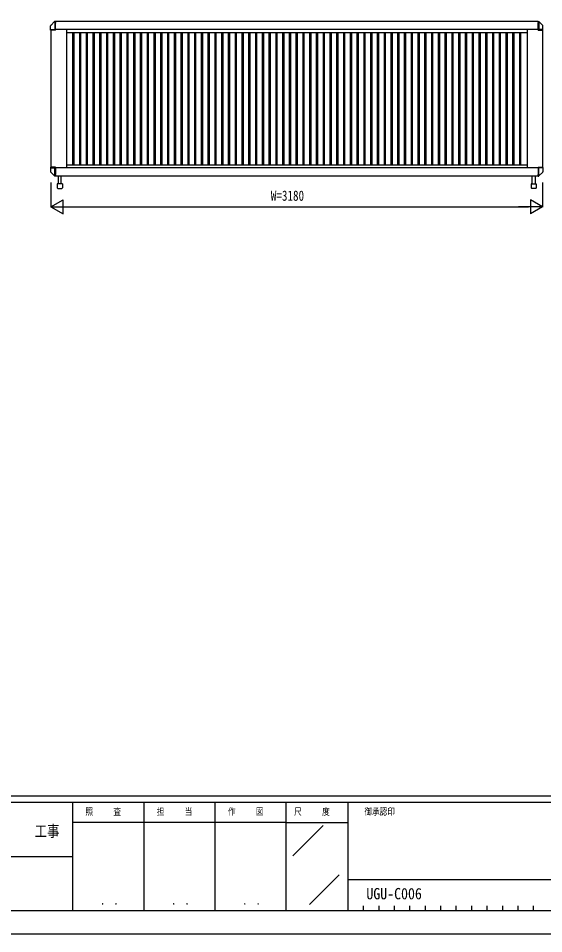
# Model space of a CAD drawing. Units: millimetres, scale not verified. Extents: x -8410 to 8410, y -5940 to 5940.
# Drawn here: x 2239 to 5637, y -5940 to -16 of the extents above; entities that cross this region are included whole.
import ezdxf
from ezdxf.enums import TextEntityAlignment as Align

# ---------------------------------------------------------------- set-up
doc = ezdxf.new("R2010")
doc.units = ezdxf.units.MM
doc.header["$LTSCALE"] = 30
for name, color, linetype in [('0-1_USER1', 3, 'Continuous'), ('0-2_YKK_A1', 4, 'Continuous'), ('0-3_YKK_D', 6, 'Continuous'), ('0-4_YKK_ZWAK', 7, 'Continuous')]:
    doc.layers.add(name, color=color, linetype=linetype)
doc.styles.add('ＭＳ ゴシック', font='')
doc.styles.get('ＭＳ ゴシック').set_extended_font_data('MS Gothic')

msp = doc.modelspace()

# ---------------------------------------------------------------- linework, layer by layer
at = {"layer": '0-2_YKK_A1'}
for p, q in [((2473.34, -36.86), (2448.26, -61.69)), ((2473.36, -36.87), (2473.36, -36.89)), ((2474.32, -36.16), (2474.32, -72.71)), ((2479.04, -35.91), (2474.99, -36.12)), ((2474.99, -36.16), (2474.99, -36.14)), ((2479.04, -41.84), (2479.04, -35.91)), ((5601.04, -36.21), (2479.04, -36.21)), ((2479.04, -41.84), (2479.04, -46.54)), ((2479.04, -72.71), (2479.04, -46.54)), ((5601.04, -35.91), (5605.09, -36.12)), ((5601.04, -41.84), (5601.04, -35.91)), ((5601.04, -41.84), (5601.04, -46.54)), ((5601.04, -72.71), (5601.04, -46.54)), ((5605.09, -36.16), (5605.09, -36.14)), ((5605.76, -36.16), (5605.76, -72.71)), ((5606.72, -36.87), (5606.72, -36.89)), ((5606.74, -36.86), (5631.82, -61.69)), ((2447.54, -70.48), (2447.54, -63.45)), ((2447.54, -80.63), (2447.54, -70.48)), ((2447.54, -88.21), (2447.54, -80.63)), ((2447.54, -92.21), (2447.54, -88.21)), ((2447.54, -88.21), (2473.95, -88.21)), ((2449.4, -93.21), (2448.54, -93.21)), ((2479.04, -93.21), (2449.4, -93.21)), ((2450.04, -93.21), (2450.04, -979.21)), ((2474.13, -88.21), (2473.95, -88.21)), ((2474.13, -88.21), (2479.04, -88.21)), ((2479.04, -88.21), (2479.04, -72.71)), ((5601.04, -88.21), (2479.04, -88.21)), ((2479.04, -92.21), (2479.04, -88.21)), ((2479.04, -92.21), (2479.04, -93.21)), ((2550.04, -88.21), (2550.04, -985.21)), ((2550.04, -108.21), (5530.04, -108.21)), ((2589.64, -108.21), (2589.64, -964.21)), ((2599.64, -964.21), (2599.64, -108.21)), ((2633.44, -108.21), (2633.44, -964.21)), ((2643.44, -964.21), (2643.44, -108.21)), ((2677.24, -108.21), (2677.24, -964.21)), ((2687.24, -964.21), (2687.24, -108.21)), ((2721.04, -108.21), (2721.04, -964.21)), ((2731.04, -964.21), (2731.04, -108.21)), ((2764.84, -108.21), (2764.84, -964.21)), ((2774.84, -964.21), (2774.84, -108.21)), ((2808.64, -108.21), (2808.64, -964.21)), ((2818.64, -964.21), (2818.64, -108.21)), ((2852.44, -108.21), (2852.44, -964.21)), ((2862.44, -964.21), (2862.44, -108.21)), ((2896.24, -108.21), (2896.24, -964.21)), ((2906.24, -964.21), (2906.24, -108.21)), ((2940.04, -108.21), (2940.04, -964.21)), ((2950.04, -964.21), (2950.04, -108.21)), ((2983.84, -108.21), (2983.84, -964.21)), ((2993.84, -964.21), (2993.84, -108.21)), ((3027.64, -108.21), (3027.64, -964.21)), ((3037.64, -964.21), (3037.64, -108.21)), ((3071.44, -108.21), (3071.44, -964.21)), ((3081.44, -964.21), (3081.44, -108.21)), ((3115.24, -108.21), (3115.24, -964.21)), ((3125.24, -964.21), (3125.24, -108.21)), ((3159.04, -108.21), (3159.04, -964.21)), ((3169.04, -964.21), (3169.04, -108.21)), ((3202.84, -108.21), (3202.84, -964.21)), ((3212.84, -964.21), (3212.84, -108.21)), ((3246.64, -108.21), (3246.64, -964.21)), ((3256.64, -964.21), (3256.64, -108.21)), ((3290.44, -108.21), (3290.44, -964.21)), ((3300.44, -964.21), (3300.44, -108.21)), ((3334.24, -108.21), (3334.24, -964.21)), ((3344.24, -964.21), (3344.24, -108.21)), ((3378.04, -108.21), (3378.04, -964.21)), ((3388.04, -964.21), (3388.04, -108.21)), ((3421.84, -108.21), (3421.84, -964.21)), ((3431.84, -964.21), (3431.84, -108.21)), ((3465.64, -108.21), (3465.64, -964.21)), ((3475.64, -964.21), (3475.64, -108.21)), ((3509.44, -108.21), (3509.44, -964.21)), ((3519.44, -964.21), (3519.44, -108.21)), ((3553.24, -108.21), (3553.24, -964.21)), ((3563.24, -964.21), (3563.24, -108.21)), ((3597.04, -108.21), (3597.04, -964.21)), ((3607.04, -964.21), (3607.04, -108.21)), ((3640.84, -108.21), (3640.84, -964.21)), ((3650.84, -964.21), (3650.84, -108.21)), ((3684.64, -108.21), (3684.64, -964.21)), ((3694.64, -964.21), (3694.64, -108.21)), ((3728.44, -108.21), (3728.44, -964.21)), ((3738.44, -964.21), (3738.44, -108.21)), ((3772.24, -108.21), (3772.24, -964.21)), ((3782.24, -964.21), (3782.24, -108.21)), ((3816.04, -108.21), (3816.04, -964.21)), ((3826.04, -964.21), (3826.04, -108.21)), ((3859.84, -108.21), (3859.84, -964.21)), ((3869.84, -964.21), (3869.84, -108.21)), ((3903.64, -108.21), (3903.64, -964.21)), ((3913.64, -964.21), (3913.64, -108.21)), ((3947.44, -108.21), (3947.44, -964.21)), ((3957.44, -964.21), (3957.44, -108.21)), ((3991.24, -108.21), (3991.24, -964.21)), ((4001.24, -964.21), (4001.24, -108.21)), ((4035.04, -108.21), (4035.04, -964.21)), ((4045.04, -964.21), (4045.04, -108.21)), ((4078.84, -108.21), (4078.84, -964.21)), ((4088.84, -964.21), (4088.84, -108.21)), ((4122.64, -108.21), (4122.64, -964.21)), ((4132.64, -964.21), (4132.64, -108.21)), ((4166.44, -108.21), (4166.44, -964.21)), ((4176.44, -964.21), (4176.44, -108.21)), ((4210.24, -108.21), (4210.24, -964.21)), ((4220.24, -964.21), (4220.24, -108.21)), ((4254.04, -108.21), (4254.04, -964.21)), ((4264.04, -964.21), (4264.04, -108.21)), ((4297.84, -108.21), (4297.84, -964.21)), ((4307.84, -964.21), (4307.84, -108.21)), ((4341.64, -108.21), (4341.64, -964.21)), ((4351.64, -964.21), (4351.64, -108.21)), ((4385.44, -108.21), (4385.44, -964.21)), ((4395.44, -964.21), (4395.44, -108.21)), ((4429.24, -108.21), (4429.24, -964.21)), ((4439.24, -964.21), (4439.24, -108.21)), ((4473.04, -108.21), (4473.04, -964.21)), ((4483.04, -964.21), (4483.04, -108.21)), ((4516.84, -108.21), (4516.84, -964.21)), ((4526.84, -964.21), (4526.84, -108.21)), ((4560.64, -108.21), (4560.64, -964.21)), ((4570.64, -964.21), (4570.64, -108.21)), ((4604.44, -108.21), (4604.44, -964.21)), ((4614.44, -964.21), (4614.44, -108.21)), ((4648.24, -108.21), (4648.24, -964.21)), ((4658.24, -964.21), (4658.24, -108.21)), ((4692.04, -108.21), (4692.04, -964.21)), ((4702.04, -964.21), (4702.04, -108.21)), ((4735.84, -108.21), (4735.84, -964.21)), ((4745.84, -964.21), (4745.84, -108.21)), ((4779.64, -108.21), (4779.64, -964.21)), ((4789.64, -964.21), (4789.64, -108.21)), ((4823.44, -108.21), (4823.44, -964.21)), ((4833.44, -964.21), (4833.44, -108.21)), ((4867.24, -108.21), (4867.24, -964.21)), ((4877.24, -964.21), (4877.24, -108.21)), ((4911.04, -108.21), (4911.04, -964.21)), ((4921.04, -964.21), (4921.04, -108.21)), ((4954.84, -108.21), (4954.84, -964.21)), ((4964.84, -964.21), (4964.84, -108.21)), ((4998.64, -108.21), (4998.64, -964.21)), ((5008.64, -964.21), (5008.64, -108.21)), ((5042.44, -108.21), (5042.44, -964.21)), ((5052.44, -964.21), (5052.44, -108.21)), ((5086.24, -108.21), (5086.24, -964.21)), ((5096.24, -964.21), (5096.24, -108.21)), ((5130.04, -108.21), (5130.04, -964.21)), ((5140.04, -964.21), (5140.04, -108.21)), ((5173.84, -108.21), (5173.84, -964.21)), ((5183.84, -964.21), (5183.84, -108.21)), ((5217.64, -108.21), (5217.64, -964.21)), ((5227.64, -964.21), (5227.64, -108.21)), ((5261.44, -108.21), (5261.44, -964.21)), ((5271.44, -964.21), (5271.44, -108.21)), ((5305.24, -108.21), (5305.24, -964.21)), ((5315.24, -964.21), (5315.24, -108.21)), ((5349.04, -108.21), (5349.04, -964.21)), ((5359.04, -964.21), (5359.04, -108.21)), ((5392.84, -108.21), (5392.84, -964.21)), ((5402.84, -964.21), (5402.84, -108.21)), ((5436.64, -108.21), (5436.64, -964.21)), ((5446.64, -964.21), (5446.64, -108.21)), ((5480.44, -108.21), (5480.44, -964.21)), ((5490.44, -964.21), (5490.44, -108.21)), ((5530.04, -88.21), (5530.04, -984.21)), ((5601.04, -88.21), (5601.04, -72.71)), ((5601.04, -92.21), (5601.04, -88.21)), ((5605.95, -88.21), (5601.04, -88.21)), ((5601.04, -92.21), (5601.04, -93.21)), ((5601.04, -93.21), (5630.68, -93.21)), ((5605.95, -88.21), (5606.13, -88.21)), ((5632.54, -88.21), (5606.13, -88.21)), ((5630.04, -93.21), (5630.04, -979.21)), ((5630.68, -93.21), (5631.54, -93.21)), ((5632.54, -70.48), (5632.54, -63.45)), ((5632.54, -80.63), (5632.54, -70.48)), ((5632.54, -88.21), (5632.54, -80.63)), ((5632.54, -92.21), (5632.54, -88.21)), ((2447.54, -980.21), (2447.54, -984.21)), ((2447.54, -984.21), (2447.54, -991.79)), ((2447.54, -984.21), (2473.95, -984.21)), ((2447.54, -991.79), (2447.54, -1001.93)), ((2447.54, -1001.93), (2447.54, -1008.97)), ((2449.4, -979.21), (2448.54, -979.21)), ((2479.04, -979.21), (2449.4, -979.21)), ((2474.13, -984.21), (2473.95, -984.21)), ((2474.13, -984.21), (2479.04, -984.21)), ((2474.32, -1036.26), (2474.32, -999.7)), ((2479.04, -980.21), (2479.04, -979.21)), ((2479.04, -980.21), (2479.04, -984.21)), ((5601.04, -984.21), (2479.04, -984.21)), ((2479.04, -984.21), (2479.04, -999.7)), ((2479.04, -999.7), (2479.04, -1025.87)), ((2550.04, -964.21), (5530.04, -964.21)), ((5601.04, -979.21), (5630.68, -979.21)), ((5601.04, -980.21), (5601.04, -979.21)), ((5601.04, -980.21), (5601.04, -984.21)), ((5601.04, -984.21), (5601.04, -999.7)), ((5605.95, -984.21), (5601.04, -984.21)), ((5601.04, -999.7), (5601.04, -1025.87)), ((5605.76, -1036.26), (5605.76, -999.7)), ((5605.95, -984.21), (5606.13, -984.21)), ((5632.54, -984.21), (5606.13, -984.21)), ((5630.68, -979.21), (5631.54, -979.21)), ((5632.54, -980.21), (5632.54, -984.21)), ((5632.54, -984.21), (5632.54, -991.79)), ((5632.54, -991.79), (5632.54, -1001.93)), ((5632.54, -1001.93), (5632.54, -1008.97)), ((2473.34, -1035.55), (2448.26, -1010.73)), ((2473.36, -1035.55), (2473.36, -1035.53)), ((2474.99, -1036.26), (2474.99, -1036.28)), ((2479.04, -1036.51), (2474.99, -1036.3)), ((2479.04, -1030.58), (2479.04, -1025.87)), ((2479.04, -1030.58), (2479.04, -1036.51)), ((5601.04, -1036.21), (2479.04, -1036.21)), ((2497.54, -1036.21), (2497.54, -1086.21)), ((2516.54, -1086.21), (2516.54, -1036.21)), ((5563.54, -1086.21), (5563.54, -1036.21)), ((5582.54, -1036.21), (5582.54, -1086.21)), ((5601.04, -1030.58), (5601.04, -1025.87)), ((5601.04, -1030.58), (5601.04, -1036.51)), ((5601.04, -1036.51), (5605.09, -1036.3)), ((5605.09, -1036.26), (5605.09, -1036.28)), ((5606.72, -1035.55), (5606.72, -1035.53)), ((5606.74, -1035.55), (5631.82, -1010.73)), ((2490.49, -1087.21), (2490.49, -1112.21)), ((2522.59, -1086.21), (2491.49, -1086.21)), ((2494.49, -1116.21), (2519.59, -1116.21)), ((2523.59, -1087.21), (2523.59, -1112.21)), ((5556.49, -1087.21), (5556.49, -1112.21)), ((5557.49, -1086.21), (5588.59, -1086.21)), ((5585.59, -1116.21), (5560.49, -1116.21)), ((5589.59, -1087.21), (5589.59, -1112.21))]:
    msp.add_line(p, q, dxfattribs=at)
for points in [[(2474.32, -72.81), (2474.31, -73.57), (2474.27, -77.15), (2474.23, -80.69), (2474.2, -82.99), (2474.17, -85.24), (2474.14, -87.59), (2474.13, -88.21)], [(5605.76, -72.81), (5605.77, -73.57), (5605.81, -77.15), (5605.85, -80.69), (5605.88, -82.99), (5605.91, -85.24), (5605.94, -87.59), (5605.95, -88.21)], [(2474.32, -999.61), (2474.31, -998.85), (2474.27, -995.27), (2474.23, -991.73), (2474.2, -989.43), (2474.17, -987.18), (2474.14, -984.83), (2474.13, -984.21)], [(5605.76, -999.61), (5605.77, -998.85), (5605.81, -995.27), (5605.85, -991.73), (5605.88, -989.43), (5605.91, -987.18), (5605.94, -984.83), (5605.95, -984.21)]]:
    msp.add_lwpolyline(points, dxfattribs=at)
for centre, radius, start, end in [((2475.12, -38.62), 2.5, 93.12962, 135.58389), ((5604.96, -38.62), 2.5, 44.41611, 86.87038), ((2450.04, -63.45), 2.5, 135.33594, 180), ((2448.54, -92.21), 1, 180, 270), ((5631.54, -92.21), 1, 270, 0), ((5630.04, -63.45), 2.5, 0, 44.66406), ((2448.54, -980.21), 1, 90, 180), ((5631.54, -980.21), 1, 0, 90), ((2450.04, -1008.97), 2.5, 180, 224.66406), ((2475.12, -1033.8), 2.5, 224.41611, 266.87038), ((5604.96, -1033.8), 2.5, 273.12962, 315.58389), ((5630.04, -1008.97), 2.5, 315.33594, 0), ((2491.49, -1087.21), 1, 90, 180), ((2494.49, -1112.21), 4, 180, 270), ((2519.59, -1112.21), 4, 270, 0), ((2522.59, -1087.21), 1, 0, 90), ((5557.49, -1087.21), 1, 90, 180), ((5560.49, -1112.21), 4, 180, 270), ((5585.59, -1112.21), 4, 270, 0), ((5588.59, -1087.21), 1, 0, 90)]:
    msp.add_arc(centre, radius, start, end, dxfattribs=at)
at = {"layer": '0-3_YKK_D'}
for p, q in [((2450.04, -1077.21), (2450.04, -1237.21)), ((5630.04, -1077.21), (5630.04, -1237.21)), ((2450.04, -1236.21), (2527.98, -1191.21)), ((2450.04, -1236.21), (2527.98, -1281.21)), ((2450.04, -1236.21), (2605.92, -1236.21)), ((2527.98, -1281.21), (2527.98, -1191.21)), ((2540.04, -1236.21), (5540.04, -1236.21)), ((5630.04, -1236.21), (5474.16, -1236.21)), ((5630.04, -1236.21), (5552.1, -1191.21)), ((5552.1, -1191.21), (5552.1, -1281.21)), ((5630.04, -1236.21), (5552.1, -1281.21))]:
    msp.add_line(p, q, dxfattribs=at)
at = {"layer": '0-4_YKK_ZWAK'}
for p, q in [((7790.04, -5050), (-7809.96, -5050)), ((2590.04, -5090), (-9.96, -5090)), ((3050.04, -5090), (3050.04, -5790)), ((3510.04, -5090), (3510.04, -5790)), ((3970.04, -5090), (3970.04, -5790)), ((4370.04, -5090), (3970.04, -5090)), ((6435.04, -5090), (4370.04, -5090)), ((4370.04, -5090), (4370.04, -5790)), ((3970.04, -5220), (2590.04, -5220)), ((3970.04, -5220), (4370.04, -5220)), ((4014.21, -5436.58), (4210.07, -5240.72)), ((-9.96, -5440), (2590.04, -5440)), ((4121.34, -5751.98), (4313.78, -5559.54)), ((4370.04, -5590), (6435.04, -5590)), ((-9.96, -5790), (2590.04, -5790)), ((2590.04, -5790), (3970.04, -5790)), ((3970.04, -5790), (4370.04, -5790)), ((4370.04, -5790), (6435.04, -5790)), ((4470.04, -5760), (4470.04, -5790)), ((4570.04, -5760), (4570.04, -5790)), ((4670.04, -5760), (4670.04, -5790)), ((4770.04, -5760), (4770.04, -5790)), ((4870.04, -5760), (4870.04, -5790)), ((4970.04, -5760), (4970.04, -5790)), ((5070.04, -5760), (5070.04, -5790)), ((5170.04, -5760), (5170.04, -5790)), ((5270.04, -5760), (5270.04, -5790)), ((5370.04, -5760), (5370.04, -5790)), ((5470.04, -5760), (5470.04, -5790)), ((5570.04, -5760), (5570.04, -5790))]:
    msp.add_line(p, q, dxfattribs=at)
msp.add_lwpolyline([(-8410, -5940), (8410, -5940), (8410, 5940), (-8410, 5940)], close=True, dxfattribs=at)
msp.add_lwpolyline([(3970.04, -5090), (2590.04, -5090), (2590.04, -5790)], dxfattribs=at)

# ---------------------------------------------------------------- texts
at = {"layer": '0-1_USER1', "style": 'ＭＳ ゴシック', "width": 0.9}
msp.add_text('UGU-C006', height=73.31, dxfattribs=at).set_placement((4490.21, -5739.41), align=Align.BOTTOM_LEFT)
at = {"layer": '0-3_YKK_D', "style": 'ＭＳ ゴシック', "width": 0.8}
msp.add_text('W=3180', height=65.98, dxfattribs=at).set_placement((3872.04, -1216.21), align=Align.BOTTOM_LEFT)
at = {"layer": '0-4_YKK_ZWAK', "style": 'ＭＳ ゴシック', "width": 0.8}
for s, height, p in [('照     査', 43.99, (2672.84, -5185)), ('担     当', 43.99, (3134.44, -5185)), ('作     図', 43.99, (3594.44, -5185)), ('尺     度', 43.99, (4022.84, -5185)), ('御承認印', 43.99, (4478.28, -5185)), ('工事', 73.31, (2344.67, -5334.93)), ('． ．', 51.83, (2770, -5768.7)), ('． ．', 51.83, (3230, -5768.7)), ('． ．', 51.83, (3690, -5768.7))]:
    msp.add_text(s, height=height, dxfattribs=at).set_placement(p, align=Align.BOTTOM_LEFT)

doc.saveas('drawing.dxf')
